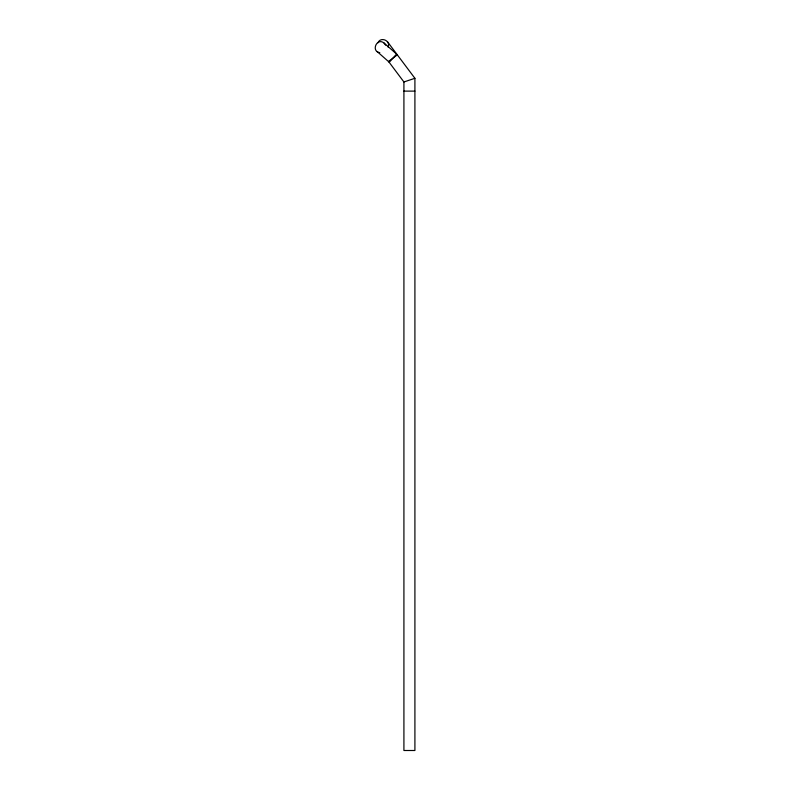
<?xml version="1.0" encoding="UTF-8"?>
<svg xmlns="http://www.w3.org/2000/svg" width="790" height="790" viewBox="0 0 790 790"><rect width="100%" height="100%" fill="white"/><g stroke="black" fill="none" stroke-linecap="round" stroke-linejoin="round"><path stroke-width="1.19" d="M388.088 47.114C391.099 40.725 380.504 36.202 377.985 42.808M397.321 54.856L388.532 61.442L403.917 81.963L403.917 750.5L414.908 750.5L414.908 78.299L387.426 41.653M403.917 81.963L414.908 78.299M403.917 91.117L414.908 91.117M379.793 52.683C370.787 51.449 376.771 37.337 383.94 42.927L396.55 54.036L389.302 62.262L377.176 51.587M383.94 42.927L385.658 45.188"/></g></svg>
